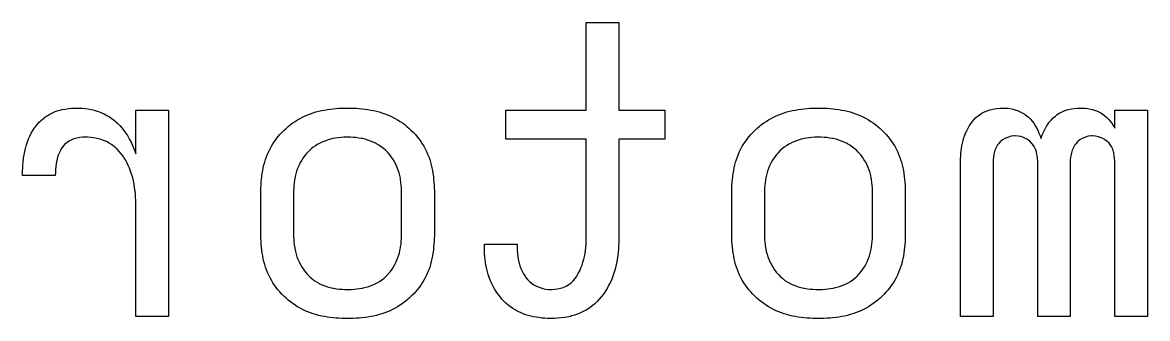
# Model space of a CAD drawing. Extents: x 68 to 195, y -125 to -108.
# Drawn here: x 83.01 to 95.04, y -123.01 to -119.85 of the extents above; entities that cross this region are included whole.
import ezdxf

# ---------------------------------------------------------------- set-up
doc = ezdxf.new("R2010")
doc.units = 0
doc.layers.add('BLACK', color=7, linetype='CONTINUOUS')

msp = doc.modelspace()

# ---------------------------------------------------------------- linework, layer by layer
at = {"layer": 'BLACK', "linetype": 'CONTINUOUS'}
for p, q in [((89.038, -120.786), (89.038, -119.848)), ((89.038, -119.848), (89.3883, -119.848)), ((89.3883, -119.848), (89.3883, -120.786)), ((83.4357, -120.779), (83.4689, -120.773)), ((83.4689, -120.773), (83.5022, -120.769)), ((83.5022, -120.769), (83.5354, -120.765)), ((83.5354, -120.765), (83.5687, -120.763)), ((83.5687, -120.763), (83.6019, -120.763)), ((83.6019, -120.763), (83.6151, -120.763)), ((83.6151, -120.763), (83.648, -120.764)), ((83.648, -120.764), (83.6807, -120.767)), ((83.6807, -120.767), (83.7134, -120.772)), ((83.7134, -120.772), (83.746, -120.778)), ((86.3019, -120.774), (86.3329, -120.771)), ((86.3329, -120.771), (86.3638, -120.768)), ((86.3638, -120.768), (86.3946, -120.765)), ((86.3946, -120.765), (86.4254, -120.764)), ((86.4254, -120.764), (86.456, -120.763)), ((86.456, -120.763), (86.4867, -120.763)), ((86.4867, -120.763), (86.5173, -120.763)), ((86.5173, -120.763), (86.548, -120.764)), ((86.548, -120.764), (86.5788, -120.765)), ((86.5788, -120.765), (86.6096, -120.768)), ((86.6096, -120.768), (86.6405, -120.771)), ((86.6405, -120.771), (86.6715, -120.774)), ((91.3372, -120.774), (91.3682, -120.771)), ((91.3682, -120.771), (91.3991, -120.768)), ((91.3991, -120.768), (91.4299, -120.765)), ((91.4299, -120.765), (91.4607, -120.764)), ((91.4607, -120.764), (91.4914, -120.763)), ((91.4914, -120.763), (91.522, -120.763)), ((91.522, -120.763), (91.5526, -120.763)), ((91.5526, -120.763), (91.5833, -120.764)), ((91.5833, -120.764), (91.6141, -120.765)), ((91.6141, -120.765), (91.6449, -120.768)), ((91.6449, -120.768), (91.6758, -120.771)), ((91.6758, -120.771), (91.7068, -120.774)), ((93.3712, -120.777), (93.4019, -120.771)), ((93.4019, -120.771), (93.4328, -120.766)), ((93.4328, -120.766), (93.4639, -120.763)), ((93.4639, -120.763), (93.4952, -120.763)), ((93.4952, -120.763), (93.5121, -120.763)), ((93.5121, -120.763), (93.5418, -120.765)), ((93.5418, -120.765), (93.5718, -120.769)), ((93.5718, -120.769), (93.6019, -120.776)), ((94.1958, -120.778), (94.2257, -120.771)), ((94.2257, -120.771), (94.2561, -120.766)), ((94.2561, -120.766), (94.2869, -120.763)), ((94.2869, -120.763), (94.3181, -120.763)), ((94.3181, -120.763), (94.3403, -120.763)), ((94.3403, -120.763), (94.3696, -120.765)), ((94.3696, -120.765), (94.4023, -120.769)), ((94.4023, -120.769), (94.4346, -120.775)), ((83.1894, -120.915), (83.213, -120.892)), ((83.213, -120.892), (83.2379, -120.871)), ((83.2379, -120.871), (83.2641, -120.851)), ((83.2641, -120.851), (83.2732, -120.845)), ((83.2732, -120.845), (83.3011, -120.828)), ((83.3011, -120.828), (83.3302, -120.813)), ((83.3302, -120.813), (83.3605, -120.8)), ((83.3605, -120.8), (83.3919, -120.79)), ((83.3919, -120.79), (83.4246, -120.782)), ((83.4246, -120.782), (83.4357, -120.779)), ((83.746, -120.778), (83.7784, -120.786)), ((83.7784, -120.786), (83.8107, -120.796)), ((83.8107, -120.796), (83.8236, -120.801)), ((83.8236, -120.801), (83.8549, -120.813)), ((83.8549, -120.813), (83.885, -120.826)), ((83.885, -120.826), (83.9141, -120.842)), ((83.9141, -120.842), (83.9421, -120.858)), ((83.9421, -120.858), (83.9689, -120.877)), ((83.9689, -120.877), (83.9947, -120.897)), ((84.2225, -121.251), (84.2225, -120.786)), ((84.2225, -120.786), (84.5728, -120.786)), ((84.5728, -120.786), (84.5728, -122.99)), ((85.9262, -120.905), (85.9522, -120.888)), ((85.9522, -120.888), (85.9788, -120.873)), ((85.9788, -120.873), (86.006, -120.859)), ((86.006, -120.859), (86.0335, -120.846)), ((86.0335, -120.846), (86.0616, -120.834)), ((86.0616, -120.834), (86.09, -120.823)), ((86.09, -120.823), (86.119, -120.813)), ((86.119, -120.813), (86.1485, -120.804)), ((86.1485, -120.804), (86.1784, -120.796)), ((86.1784, -120.796), (86.2088, -120.789)), ((86.2088, -120.789), (86.2397, -120.784)), ((86.2397, -120.784), (86.2708, -120.779)), ((86.2708, -120.779), (86.3019, -120.774)), ((86.6715, -120.774), (86.7025, -120.779)), ((86.7025, -120.779), (86.7336, -120.784)), ((86.7336, -120.784), (86.7645, -120.789)), ((86.7645, -120.789), (86.795, -120.796)), ((86.795, -120.796), (86.825, -120.804)), ((86.825, -120.804), (86.8545, -120.813)), ((86.8545, -120.813), (86.8836, -120.823)), ((86.8836, -120.823), (86.9122, -120.834)), ((86.9122, -120.834), (86.9404, -120.846)), ((86.9404, -120.846), (86.9681, -120.859)), ((86.9681, -120.859), (86.9951, -120.873)), ((86.9951, -120.873), (87.0215, -120.888)), ((87.0215, -120.888), (87.0474, -120.905)), ((88.1771, -121.097), (88.1771, -120.786)), ((88.1771, -120.786), (89.038, -120.786)), ((89.3883, -120.786), (89.8777, -120.786)), ((89.8777, -120.786), (89.8777, -121.097)), ((90.9616, -120.905), (90.9875, -120.888)), ((90.9875, -120.888), (91.0141, -120.873)), ((91.0141, -120.873), (91.0413, -120.859)), ((91.0413, -120.859), (91.0688, -120.846)), ((91.0688, -120.846), (91.0969, -120.834)), ((91.0969, -120.834), (91.1254, -120.823)), ((91.1254, -120.823), (91.1543, -120.813)), ((91.1543, -120.813), (91.1838, -120.804)), ((91.1838, -120.804), (91.2137, -120.796)), ((91.2137, -120.796), (91.2442, -120.789)), ((91.2442, -120.789), (91.2751, -120.784)), ((91.2751, -120.784), (91.3062, -120.779)), ((91.3062, -120.779), (91.3372, -120.774)), ((91.7068, -120.774), (91.7378, -120.779)), ((91.7378, -120.779), (91.7689, -120.784)), ((91.7689, -120.784), (91.7998, -120.789)), ((91.7998, -120.789), (91.8303, -120.796)), ((91.8303, -120.796), (91.8603, -120.804)), ((91.8603, -120.804), (91.8898, -120.813)), ((91.8898, -120.813), (91.9189, -120.823)), ((91.9189, -120.823), (91.9475, -120.834)), ((91.9475, -120.834), (91.9757, -120.846)), ((91.9757, -120.846), (92.0034, -120.859)), ((92.0034, -120.859), (92.0304, -120.873)), ((92.0304, -120.873), (92.0568, -120.888)), ((92.0568, -120.888), (92.0827, -120.905)), ((93.1647, -120.911), (93.1845, -120.887)), ((93.1845, -120.887), (93.206, -120.865)), ((93.206, -120.865), (93.2292, -120.845)), ((93.2292, -120.845), (93.2432, -120.835)), ((93.2432, -120.835), (93.2688, -120.818)), ((93.2688, -120.818), (93.2957, -120.803)), ((93.2957, -120.803), (93.324, -120.791)), ((93.324, -120.791), (93.3538, -120.782)), ((93.3538, -120.782), (93.3712, -120.777)), ((93.6019, -120.776), (93.6322, -120.784)), ((93.6322, -120.784), (93.6494, -120.79)), ((93.6494, -120.79), (93.6781, -120.802)), ((93.6781, -120.802), (93.7052, -120.816)), ((93.7052, -120.816), (93.7307, -120.832)), ((93.7307, -120.832), (93.7546, -120.85)), ((93.7546, -120.85), (93.7675, -120.861)), ((93.7675, -120.861), (93.7889, -120.882)), ((93.7889, -120.882), (93.8086, -120.905)), ((93.9884, -120.915), (94.0083, -120.891)), ((94.0083, -120.891), (94.0303, -120.868)), ((94.0303, -120.868), (94.0543, -120.848)), ((94.0543, -120.848), (94.0687, -120.837)), ((94.0687, -120.837), (94.0948, -120.819)), ((94.0948, -120.819), (94.1218, -120.805)), ((94.1218, -120.805), (94.1499, -120.792)), ((94.1499, -120.792), (94.1789, -120.782)), ((94.1789, -120.782), (94.1958, -120.778)), ((94.4346, -120.775), (94.452, -120.779)), ((94.452, -120.779), (94.4825, -120.788)), ((94.4825, -120.788), (94.5119, -120.801)), ((94.5119, -120.801), (94.5401, -120.815)), ((94.5401, -120.815), (94.555, -120.825)), ((94.555, -120.825), (94.5804, -120.843)), ((94.5804, -120.843), (94.6043, -120.864)), ((94.6043, -120.864), (94.6266, -120.886)), ((94.6266, -120.886), (94.6379, -120.9)), ((94.6896, -120.977), (94.6896, -120.786)), ((94.6896, -120.786), (95.0398, -120.786)), ((95.0398, -120.786), (95.0398, -122.99)), ((83.1036, -121.032), (83.1207, -121.004)), ((83.1207, -121.004), (83.1396, -120.976)), ((83.1396, -120.976), (83.1462, -120.967)), ((83.1462, -120.967), (83.1671, -120.94)), ((83.1671, -120.94), (83.1894, -120.915)), ((83.9947, -120.897), (84.0046, -120.906)), ((84.0046, -120.906), (84.0285, -120.928)), ((84.0285, -120.928), (84.0514, -120.951)), ((84.0514, -120.951), (84.0731, -120.976)), ((84.0731, -120.976), (84.0937, -121.002)), ((84.0937, -121.002), (84.1133, -121.029)), ((85.783, -121.024), (85.8052, -121.002)), ((85.8052, -121.002), (85.8282, -120.98)), ((85.8282, -120.98), (85.8519, -120.96)), ((85.8519, -120.96), (85.8761, -120.94)), ((85.8761, -120.94), (85.9009, -120.922)), ((85.9009, -120.922), (85.9262, -120.905)), ((87.0474, -120.905), (87.0727, -120.922)), ((87.0727, -120.922), (87.0974, -120.94)), ((87.0974, -120.94), (87.1215, -120.96)), ((87.1215, -120.96), (87.1451, -120.98)), ((87.1451, -120.98), (87.1681, -121.002)), ((87.1681, -121.002), (87.1903, -121.024)), ((90.8184, -121.024), (90.8405, -121.002)), ((90.8405, -121.002), (90.8636, -120.98)), ((90.8636, -120.98), (90.8872, -120.96)), ((90.8872, -120.96), (90.9114, -120.94)), ((90.9114, -120.94), (90.9362, -120.922)), ((90.9362, -120.922), (90.9616, -120.905)), ((92.0827, -120.905), (92.108, -120.922)), ((92.108, -120.922), (92.1327, -120.94)), ((92.1327, -120.94), (92.1568, -120.96)), ((92.1568, -120.96), (92.1804, -120.98)), ((92.1804, -120.98), (92.2034, -121.002)), ((92.2034, -121.002), (92.2256, -121.024)), ((93.0942, -121.033), (93.1068, -121.005)), ((93.1068, -121.005), (93.1211, -120.978)), ((93.1211, -120.978), (93.1369, -120.951)), ((93.1369, -120.951), (93.1465, -120.936)), ((93.1465, -120.936), (93.1647, -120.911)), ((93.8086, -120.905), (93.8268, -120.93)), ((93.8268, -120.93), (93.8433, -120.957)), ((93.8433, -120.957), (93.852, -120.973)), ((93.852, -120.973), (93.8662, -121.001)), ((93.8662, -121.001), (93.879, -121.03)), ((93.9188, -121.042), (93.9319, -121.013)), ((93.9319, -121.013), (93.9461, -120.985)), ((93.9461, -120.985), (93.9612, -120.957)), ((93.9612, -120.957), (93.9705, -120.941)), ((93.9705, -120.941), (93.9884, -120.915)), ((94.6379, -120.9), (94.657, -120.925)), ((94.657, -120.925), (94.6742, -120.95)), ((94.6742, -120.95), (94.6896, -120.977)), ((83.0499, -121.165), (83.0597, -121.133)), ((83.0597, -121.133), (83.0632, -121.123)), ((83.0632, -121.123), (83.0749, -121.092)), ((83.0749, -121.092), (83.0883, -121.062)), ((83.0883, -121.062), (83.1036, -121.032)), ((83.4872, -121.13), (83.4635, -121.15)), ((83.5137, -121.113), (83.4872, -121.13)), ((83.5301, -121.105), (83.5137, -121.113)), ((83.56, -121.092), (83.5301, -121.105)), ((83.5908, -121.083), (83.56, -121.092)), ((83.6224, -121.077), (83.5908, -121.083)), ((83.6548, -121.074), (83.6224, -121.077)), ((83.6737, -121.073), (83.6548, -121.074)), ((83.7068, -121.074), (83.6737, -121.073)), ((83.7396, -121.077), (83.7068, -121.074)), ((83.7721, -121.081), (83.7396, -121.077)), ((83.8042, -121.088), (83.7721, -121.081)), ((83.8361, -121.096), (83.8042, -121.088)), ((83.8466, -121.099), (83.8361, -121.096)), ((83.8777, -121.109), (83.8466, -121.099)), ((83.9075, -121.122), (83.8777, -121.109)), ((83.9361, -121.137), (83.9075, -121.122)), ((84.1133, -121.029), (84.1317, -121.058)), ((84.1317, -121.058), (84.1387, -121.069)), ((84.1387, -121.069), (84.1556, -121.099)), ((84.1556, -121.099), (84.1712, -121.128)), ((84.1712, -121.128), (84.1858, -121.158)), ((85.6879, -121.146), (85.7048, -121.12)), ((85.7048, -121.12), (85.7228, -121.095)), ((85.7228, -121.095), (85.7418, -121.071)), ((85.7418, -121.071), (85.7619, -121.047)), ((85.7619, -121.047), (85.783, -121.024)), ((86.2058, -121.131), (86.1789, -121.145)), ((86.2333, -121.119), (86.2058, -121.131)), ((86.2612, -121.109), (86.2333, -121.119)), ((86.2897, -121.1), (86.2612, -121.109)), ((86.3186, -121.092), (86.2897, -121.1)), ((86.3284, -121.09), (86.3186, -121.092)), ((86.3579, -121.084), (86.3284, -121.09)), ((86.3874, -121.08), (86.3579, -121.084)), ((86.4171, -121.076), (86.3874, -121.08)), ((86.4468, -121.074), (86.4171, -121.076)), ((86.4767, -121.073), (86.4468, -121.074)), ((86.4867, -121.073), (86.4767, -121.073)), ((86.5166, -121.074), (86.4867, -121.073)), ((86.5464, -121.076), (86.5166, -121.074)), ((86.5761, -121.079), (86.5464, -121.076)), ((86.6056, -121.083), (86.5761, -121.079)), ((86.6351, -121.088), (86.6056, -121.083)), ((86.6449, -121.09), (86.6351, -121.088)), ((86.6741, -121.097), (86.6449, -121.09)), ((86.7028, -121.106), (86.6741, -121.097)), ((86.7311, -121.116), (86.7028, -121.106)), ((86.7588, -121.127), (86.7311, -121.116)), ((86.7861, -121.14), (86.7588, -121.127)), ((87.1903, -121.024), (87.2114, -121.047)), ((87.2114, -121.047), (87.2315, -121.071)), ((87.2315, -121.071), (87.2505, -121.095)), ((87.2505, -121.095), (87.2685, -121.12)), ((87.2685, -121.12), (87.2854, -121.146)), ((89.038, -121.097), (88.1771, -121.097)), ((89.038, -122.125), (89.038, -121.097)), ((89.8777, -121.097), (89.3883, -121.097)), ((89.3883, -121.097), (89.3883, -122.122)), ((90.7232, -121.146), (90.7401, -121.12)), ((90.7401, -121.12), (90.7581, -121.095)), ((90.7581, -121.095), (90.7771, -121.071)), ((90.7771, -121.071), (90.7972, -121.047)), ((90.7972, -121.047), (90.8184, -121.024)), ((91.2411, -121.131), (91.2142, -121.145)), ((91.2686, -121.119), (91.2411, -121.131)), ((91.2965, -121.109), (91.2686, -121.119)), ((91.325, -121.1), (91.2965, -121.109)), ((91.3539, -121.092), (91.325, -121.1)), ((91.3637, -121.09), (91.3539, -121.092)), ((91.3932, -121.084), (91.3637, -121.09)), ((91.4227, -121.08), (91.3932, -121.084)), ((91.4524, -121.076), (91.4227, -121.08)), ((91.4821, -121.074), (91.4524, -121.076)), ((91.512, -121.073), (91.4821, -121.074)), ((91.522, -121.073), (91.512, -121.073)), ((91.5519, -121.074), (91.522, -121.073)), ((91.5817, -121.076), (91.5519, -121.074)), ((91.6114, -121.079), (91.5817, -121.076)), ((91.641, -121.083), (91.6114, -121.079)), ((91.6704, -121.088), (91.641, -121.083)), ((91.6803, -121.09), (91.6704, -121.088)), ((91.7094, -121.097), (91.6803, -121.09)), ((91.7381, -121.106), (91.7094, -121.097)), ((91.7664, -121.116), (91.7381, -121.106)), ((91.7941, -121.127), (91.7664, -121.116)), ((91.8215, -121.14), (91.7941, -121.127)), ((92.2256, -121.024), (92.2467, -121.047)), ((92.2467, -121.047), (92.2668, -121.071)), ((92.2668, -121.071), (92.2859, -121.095)), ((92.2859, -121.095), (92.3038, -121.12)), ((92.3038, -121.12), (92.3207, -121.146)), ((93.0615, -121.138), (93.0689, -121.109)), ((93.0689, -121.109), (93.0776, -121.079)), ((93.0776, -121.079), (93.0831, -121.062)), ((93.0831, -121.062), (93.0942, -121.033)), ((93.464, -121.124), (93.4425, -121.148)), ((93.4893, -121.104), (93.464, -121.124)), ((93.5152, -121.089), (93.4893, -121.104)), ((93.5245, -121.084), (93.5152, -121.089)), ((93.553, -121.073), (93.5245, -121.084)), ((93.5816, -121.065), (93.553, -121.073)), ((93.6136, -121.061), (93.5816, -121.065)), ((93.6264, -121.061), (93.6136, -121.061)), ((93.6565, -121.063), (93.6264, -121.061)), ((93.6858, -121.068), (93.6565, -121.063)), ((93.7142, -121.077), (93.6858, -121.068)), ((93.7297, -121.084), (93.7142, -121.077)), ((93.7556, -121.099), (93.7297, -121.084)), ((93.7812, -121.118), (93.7556, -121.099)), ((93.8035, -121.141), (93.7812, -121.118)), ((93.879, -121.03), (93.8904, -121.059)), ((93.8904, -121.059), (93.9004, -121.089)), ((93.9004, -121.089), (93.9068, -121.072)), ((93.9068, -121.072), (93.9188, -121.042)), ((94.2911, -121.124), (94.2697, -121.148)), ((94.316, -121.104), (94.2911, -121.124)), ((94.3413, -121.089), (94.316, -121.104)), ((94.3503, -121.084), (94.3413, -121.089)), ((94.378, -121.073), (94.3503, -121.084)), ((94.4066, -121.065), (94.378, -121.073)), ((94.4361, -121.061), (94.4066, -121.065)), ((94.4529, -121.061), (94.4361, -121.061)), ((94.4849, -121.063), (94.4529, -121.061)), ((94.5167, -121.07), (94.4849, -121.063)), ((94.5453, -121.08), (94.5167, -121.07)), ((94.5547, -121.084), (94.5453, -121.08)), ((94.5817, -121.099), (94.5547, -121.084)), ((94.6056, -121.116), (94.5817, -121.099)), ((94.6286, -121.138), (94.6056, -121.116)), ((83.0278, -121.262), (83.0339, -121.229)), ((83.0339, -121.229), (83.0413, -121.197)), ((83.0413, -121.197), (83.0499, -121.165)), ((83.4014, -121.245), (83.3898, -121.274)), ((83.4155, -121.216), (83.4014, -121.245)), ((83.4246, -121.2), (83.4155, -121.216)), ((83.4427, -121.174), (83.4246, -121.2)), ((83.4635, -121.15), (83.4427, -121.174)), ((83.9636, -121.154), (83.9361, -121.137)), ((83.9898, -121.174), (83.9636, -121.154)), ((83.9983, -121.181), (83.9898, -121.174)), ((84.0228, -121.203), (83.9983, -121.181)), ((84.0457, -121.227), (84.0228, -121.203)), ((84.067, -121.252), (84.0457, -121.227)), ((84.0867, -121.279), (84.067, -121.252)), ((84.1858, -121.158), (84.1992, -121.189)), ((84.1992, -121.189), (84.2114, -121.22)), ((84.2114, -121.22), (84.2225, -121.251)), ((85.6309, -121.255), (85.6435, -121.227)), ((85.6435, -121.227), (85.6572, -121.199)), ((85.6572, -121.199), (85.672, -121.172)), ((85.672, -121.172), (85.6879, -121.146)), ((86.0478, -121.248), (86.0292, -121.271)), ((86.0544, -121.241), (86.0478, -121.248)), ((86.0748, -121.22), (86.0544, -121.241)), ((86.0966, -121.2), (86.0748, -121.22)), ((86.1197, -121.182), (86.0966, -121.2)), ((86.1442, -121.165), (86.1197, -121.182)), ((86.17, -121.15), (86.1442, -121.165)), ((86.1789, -121.145), (86.17, -121.15)), ((86.7951, -121.145), (86.7861, -121.14)), ((86.8212, -121.16), (86.7951, -121.145)), ((86.8459, -121.176), (86.8212, -121.16)), ((86.8693, -121.194), (86.8459, -121.176)), ((86.8915, -121.213), (86.8693, -121.194)), ((86.9123, -121.234), (86.8915, -121.213)), ((86.919, -121.241), (86.9123, -121.234)), ((86.9381, -121.263), (86.919, -121.241)), ((87.2854, -121.146), (87.3013, -121.172)), ((87.3013, -121.172), (87.3161, -121.199)), ((87.3161, -121.199), (87.3298, -121.227)), ((87.3298, -121.227), (87.3425, -121.255)), ((90.6662, -121.255), (90.6788, -121.227)), ((90.6788, -121.227), (90.6925, -121.199)), ((90.6925, -121.199), (90.7073, -121.172)), ((90.7073, -121.172), (90.7232, -121.146)), ((91.0832, -121.248), (91.0645, -121.271)), ((91.0897, -121.241), (91.0832, -121.248)), ((91.1101, -121.22), (91.0897, -121.241)), ((91.1319, -121.2), (91.1101, -121.22)), ((91.1551, -121.182), (91.1319, -121.2)), ((91.1795, -121.165), (91.1551, -121.182)), ((91.2053, -121.15), (91.1795, -121.165)), ((91.2142, -121.145), (91.2053, -121.15)), ((91.8305, -121.145), (91.8215, -121.14)), ((91.8565, -121.16), (91.8305, -121.145)), ((91.8812, -121.176), (91.8565, -121.16)), ((91.9046, -121.194), (91.8812, -121.176)), ((91.9268, -121.213), (91.9046, -121.194)), ((91.9476, -121.234), (91.9268, -121.213)), ((91.9543, -121.241), (91.9476, -121.234)), ((91.9734, -121.263), (91.9543, -121.241)), ((92.3207, -121.146), (92.3366, -121.172)), ((92.3366, -121.172), (92.3514, -121.199)), ((92.3514, -121.199), (92.3652, -121.227)), ((92.3652, -121.227), (92.3778, -121.255)), ((93.0422, -121.277), (93.0448, -121.247)), ((93.0448, -121.247), (93.0483, -121.216)), ((93.0483, -121.216), (93.0505, -121.199)), ((93.0505, -121.199), (93.0554, -121.168)), ((93.0554, -121.168), (93.0615, -121.138)), ((93.4007, -121.241), (93.3975, -121.258)), ((93.4081, -121.212), (93.4007, -121.241)), ((93.4204, -121.183), (93.4081, -121.212)), ((93.4367, -121.156), (93.4204, -121.183)), ((93.4425, -121.148), (93.4367, -121.156)), ((93.8096, -121.148), (93.8035, -121.141)), ((93.8275, -121.174), (93.8096, -121.148)), ((93.8418, -121.203), (93.8275, -121.174)), ((93.8516, -121.231), (93.8418, -121.203)), ((93.8543, -121.241), (93.8516, -121.231)), ((93.8603, -121.271), (93.8543, -121.241)), ((94.2257, -121.241), (94.2219, -121.258)), ((94.2343, -121.212), (94.2257, -121.241)), ((94.2473, -121.183), (94.2343, -121.212)), ((94.264, -121.156), (94.2473, -121.183)), ((94.2697, -121.148), (94.264, -121.156)), ((94.6368, -121.148), (94.6286, -121.138)), ((94.6545, -121.174), (94.6368, -121.148)), ((94.6682, -121.203), (94.6545, -121.174)), ((94.6771, -121.231), (94.6682, -121.203)), ((94.6793, -121.241), (94.6771, -121.231)), ((94.6843, -121.271), (94.6793, -121.241)), ((83.0127, -121.405), (83.0149, -121.372)), ((83.0149, -121.372), (83.0179, -121.339)), ((83.0179, -121.339), (83.0216, -121.306)), ((83.0216, -121.306), (83.0229, -121.295)), ((83.0229, -121.295), (83.0278, -121.262)), ((83.3711, -121.355), (83.3669, -121.388)), ((83.374, -121.337), (83.3711, -121.355)), ((83.3807, -121.305), (83.374, -121.337)), ((83.3898, -121.274), (83.3807, -121.305)), ((84.1048, -121.307), (84.0867, -121.279)), ((84.1104, -121.316), (84.1048, -121.307)), ((84.1263, -121.346), (84.1104, -121.316)), ((84.1408, -121.376), (84.1263, -121.346)), ((85.5853, -121.401), (85.5921, -121.371)), ((85.5921, -121.371), (85.6001, -121.341)), ((85.6001, -121.341), (85.6092, -121.312)), ((85.6092, -121.312), (85.6195, -121.283)), ((85.6195, -121.283), (85.6309, -121.255)), ((85.9679, -121.373), (85.9637, -121.382)), ((85.9812, -121.346), (85.9679, -121.373)), ((85.9959, -121.32), (85.9812, -121.346)), ((86.0118, -121.295), (85.9959, -121.32)), ((86.0292, -121.271), (86.0118, -121.295)), ((86.956, -121.287), (86.9381, -121.263)), ((86.9725, -121.312), (86.956, -121.287)), ((86.9878, -121.337), (86.9725, -121.312)), ((87.0018, -121.364), (86.9878, -121.337)), ((87.0062, -121.373), (87.0018, -121.364)), ((87.0181, -121.4), (87.0062, -121.373)), ((87.3425, -121.255), (87.3539, -121.283)), ((87.3539, -121.283), (87.3643, -121.312)), ((87.3643, -121.312), (87.3735, -121.341)), ((87.3735, -121.341), (87.3817, -121.371)), ((87.3817, -121.371), (87.3886, -121.401)), ((90.6206, -121.401), (90.6274, -121.371)), ((90.6274, -121.371), (90.6354, -121.341)), ((90.6354, -121.341), (90.6445, -121.312)), ((90.6445, -121.312), (90.6548, -121.283)), ((90.6548, -121.283), (90.6662, -121.255)), ((91.0032, -121.373), (90.999, -121.382)), ((91.0165, -121.346), (91.0032, -121.373)), ((91.0312, -121.32), (91.0165, -121.346)), ((91.0472, -121.295), (91.0312, -121.32)), ((91.0645, -121.271), (91.0472, -121.295)), ((91.9913, -121.287), (91.9734, -121.263)), ((92.0078, -121.312), (91.9913, -121.287)), ((92.0231, -121.337), (92.0078, -121.312)), ((92.0371, -121.364), (92.0231, -121.337)), ((92.0415, -121.373), (92.0371, -121.364)), ((92.0534, -121.4), (92.0415, -121.373)), ((92.3778, -121.255), (92.3892, -121.283)), ((92.3892, -121.283), (92.3996, -121.312)), ((92.3996, -121.312), (92.4088, -121.341)), ((92.4088, -121.341), (92.417, -121.371)), ((92.417, -121.371), (92.424, -121.401)), ((93.0395, -121.357), (93.0396, -121.34)), ((93.0395, -122.99), (93.0395, -121.357)), ((93.0396, -121.34), (93.0405, -121.308)), ((93.0405, -121.308), (93.0422, -121.277)), ((93.3906, -121.318), (93.3897, -121.349)), ((93.3897, -121.349), (93.3897, -122.99)), ((93.3932, -121.288), (93.3906, -121.318)), ((93.3975, -121.258), (93.3932, -121.288)), ((93.8643, -121.301), (93.8603, -121.271)), ((93.8664, -121.332), (93.8643, -121.301)), ((93.8667, -121.349), (93.8664, -121.332)), ((93.8667, -122.99), (93.8667, -121.349)), ((94.2136, -121.318), (94.2126, -121.349)), ((94.2126, -121.349), (94.2126, -122.99)), ((94.2167, -121.288), (94.2136, -121.318)), ((94.2219, -121.258), (94.2167, -121.288)), ((94.6876, -121.301), (94.6843, -121.271)), ((94.6893, -121.332), (94.6876, -121.301)), ((94.6896, -121.349), (94.6893, -121.332)), ((94.6896, -122.99), (94.6896, -121.349)), ((83.0106, -121.472), (83.0113, -121.438)), ((83.0106, -121.483), (83.0106, -121.472)), ((83.3616, -121.483), (83.0106, -121.483)), ((83.0113, -121.438), (83.0127, -121.405)), ((83.3622, -121.451), (83.3616, -121.483)), ((83.364, -121.42), (83.3622, -121.451)), ((83.3669, -121.388), (83.364, -121.42)), ((84.1541, -121.406), (84.1408, -121.376)), ((84.1661, -121.437), (84.1541, -121.406)), ((84.1768, -121.468), (84.1661, -121.437)), ((84.18, -121.478), (84.1768, -121.468)), ((84.1891, -121.51), (84.18, -121.478)), ((85.5666, -121.525), (85.5703, -121.494)), ((85.5703, -121.494), (85.5746, -121.463)), ((85.5746, -121.463), (85.5796, -121.432)), ((85.5796, -121.432), (85.5853, -121.401)), ((85.9334, -121.466), (85.9264, -121.495)), ((85.942, -121.438), (85.9334, -121.466)), ((85.9521, -121.41), (85.942, -121.438)), ((85.9637, -121.382), (85.9521, -121.41)), ((87.0285, -121.428), (87.0181, -121.4)), ((87.0374, -121.457), (87.0285, -121.428)), ((87.0448, -121.485), (87.0374, -121.457)), ((87.0507, -121.514), (87.0448, -121.485)), ((87.3886, -121.401), (87.3945, -121.432)), ((87.3945, -121.432), (87.3993, -121.463)), ((87.3993, -121.463), (87.4035, -121.494)), ((87.4035, -121.494), (87.407, -121.525)), ((90.6019, -121.525), (90.6056, -121.494)), ((90.6056, -121.494), (90.6099, -121.463)), ((90.6099, -121.463), (90.6149, -121.432)), ((90.6149, -121.432), (90.6206, -121.401)), ((90.9687, -121.466), (90.9618, -121.495)), ((90.9773, -121.438), (90.9687, -121.466)), ((90.9874, -121.41), (90.9773, -121.438)), ((90.999, -121.382), (90.9874, -121.41)), ((92.0638, -121.428), (92.0534, -121.4)), ((92.0727, -121.457), (92.0638, -121.428)), ((92.0801, -121.485), (92.0727, -121.457)), ((92.086, -121.514), (92.0801, -121.485)), ((92.424, -121.401), (92.4298, -121.432)), ((92.4298, -121.432), (92.4346, -121.463)), ((92.4346, -121.463), (92.4388, -121.494)), ((92.4388, -121.494), (92.4423, -121.525)), ((84.1969, -121.542), (84.1891, -121.51)), ((84.2036, -121.575), (84.1969, -121.542)), ((84.209, -121.607), (84.2036, -121.575)), ((84.2133, -121.64), (84.209, -121.607)), ((85.5596, -121.617), (85.5613, -121.586)), ((85.5613, -121.586), (85.5636, -121.555)), ((85.5636, -121.555), (85.5666, -121.525)), ((85.9125, -121.592), (85.9103, -121.621)), ((85.9156, -121.562), (85.9125, -121.592)), ((85.9202, -121.529), (85.9156, -121.562)), ((85.921, -121.524), (85.9202, -121.529)), ((85.9264, -121.495), (85.921, -121.524)), ((87.0523, -121.524), (87.0507, -121.514)), ((87.0572, -121.558), (87.0523, -121.524)), ((87.0604, -121.587), (87.0572, -121.558)), ((87.0627, -121.616), (87.0604, -121.587)), ((87.407, -121.525), (87.4099, -121.555)), ((87.4099, -121.555), (87.4122, -121.586)), ((87.4122, -121.586), (87.4138, -121.617)), ((90.5949, -121.617), (90.5966, -121.586)), ((90.5966, -121.586), (90.5989, -121.555)), ((90.5989, -121.555), (90.6019, -121.525)), ((90.9478, -121.592), (90.9456, -121.621)), ((90.9509, -121.562), (90.9478, -121.592)), ((90.9555, -121.529), (90.9509, -121.562)), ((90.9563, -121.524), (90.9555, -121.529)), ((90.9618, -121.495), (90.9563, -121.524)), ((92.0876, -121.524), (92.086, -121.514)), ((92.0925, -121.558), (92.0876, -121.524)), ((92.0957, -121.587), (92.0925, -121.558)), ((92.098, -121.616), (92.0957, -121.587)), ((92.4423, -121.525), (92.4452, -121.555)), ((92.4452, -121.555), (92.4475, -121.586)), ((92.4475, -121.586), (92.4491, -121.617)), ((84.2145, -121.651), (84.2133, -121.64)), ((84.2172, -121.684), (84.2145, -121.651)), ((84.2194, -121.717), (84.2172, -121.684)), ((84.221, -121.75), (84.2194, -121.717)), ((85.5583, -121.678), (85.5586, -121.647)), ((85.5583, -122.098), (85.5583, -121.678)), ((85.5586, -121.647), (85.5596, -121.617)), ((85.909, -121.651), (85.9085, -121.681)), ((85.9085, -121.681), (85.9085, -122.1)), ((85.9103, -121.621), (85.909, -121.651)), ((87.0642, -121.646), (87.0627, -121.616)), ((87.0648, -121.676), (87.0642, -121.646)), ((87.0648, -121.681), (87.0648, -121.676)), ((87.0648, -122.1), (87.0648, -121.681)), ((87.4138, -121.617), (87.4147, -121.647)), ((87.4147, -121.647), (87.415, -121.678)), ((87.415, -121.678), (87.415, -122.098)), ((90.5936, -121.678), (90.5939, -121.647)), ((90.5936, -122.098), (90.5936, -121.678)), ((90.5939, -121.647), (90.5949, -121.617)), ((90.9443, -121.651), (90.9439, -121.681)), ((90.9439, -121.681), (90.9439, -122.1)), ((90.9456, -121.621), (90.9443, -121.651)), ((92.0995, -121.646), (92.098, -121.616)), ((92.1001, -121.676), (92.0995, -121.646)), ((92.1001, -121.681), (92.1001, -121.676)), ((92.1001, -122.1), (92.1001, -121.681)), ((92.4491, -121.617), (92.45, -121.647)), ((92.45, -121.647), (92.4503, -121.678)), ((92.4503, -121.678), (92.4503, -122.098)), ((84.222, -121.782), (84.221, -121.75)), ((84.2225, -121.814), (84.222, -121.782)), ((84.2225, -121.825), (84.2225, -121.814)), ((84.2225, -122.99), (84.2225, -121.825)), ((85.5583, -122.1), (85.5583, -122.098)), ((85.5586, -122.129), (85.5583, -122.1)), ((85.5596, -122.159), (85.5586, -122.129)), ((85.5613, -122.19), (85.5596, -122.159)), ((85.5636, -122.22), (85.5613, -122.19)), ((85.9085, -122.1), (85.9086, -122.11)), ((85.9086, -122.11), (85.9093, -122.139)), ((85.9093, -122.139), (85.9109, -122.169)), ((85.9109, -122.169), (85.9134, -122.198)), ((85.9134, -122.198), (85.9168, -122.227)), ((87.0578, -122.218), (87.0609, -122.188)), ((87.0609, -122.188), (87.063, -122.159)), ((87.063, -122.159), (87.0644, -122.129)), ((87.0644, -122.129), (87.0648, -122.1)), ((87.4122, -122.19), (87.4099, -122.22)), ((87.4138, -122.159), (87.4122, -122.19)), ((87.4147, -122.129), (87.4138, -122.159)), ((87.415, -122.098), (87.4147, -122.129)), ((89.036, -122.221), (89.0371, -122.189)), ((89.0371, -122.189), (89.0378, -122.157)), ((89.0378, -122.157), (89.038, -122.125)), ((89.3865, -122.205), (89.3848, -122.239)), ((89.3877, -122.17), (89.3865, -122.205)), ((89.3882, -122.136), (89.3877, -122.17)), ((89.3883, -122.122), (89.3882, -122.136)), ((90.5936, -122.1), (90.5936, -122.098)), ((90.5939, -122.129), (90.5936, -122.1)), ((90.5949, -122.159), (90.5939, -122.129)), ((90.5966, -122.19), (90.5949, -122.159)), ((90.5989, -122.22), (90.5966, -122.19)), ((90.9439, -122.1), (90.9439, -122.11)), ((90.9439, -122.11), (90.9446, -122.139)), ((90.9446, -122.139), (90.9462, -122.169)), ((90.9462, -122.169), (90.9487, -122.198)), ((90.9487, -122.198), (90.9521, -122.227)), ((92.0931, -122.218), (92.0962, -122.188)), ((92.0962, -122.188), (92.0984, -122.159)), ((92.0984, -122.159), (92.0997, -122.129)), ((92.0997, -122.129), (92.1001, -122.1)), ((92.4475, -122.19), (92.4452, -122.22)), ((92.4491, -122.159), (92.4475, -122.19)), ((92.45, -122.129), (92.4491, -122.159)), ((92.4503, -122.098), (92.45, -122.129)), ((85.5666, -122.251), (85.5636, -122.22)), ((85.5703, -122.282), (85.5666, -122.251)), ((85.5746, -122.313), (85.5703, -122.282)), ((85.5796, -122.344), (85.5746, -122.313)), ((85.9168, -122.227), (85.921, -122.257)), ((85.921, -122.257), (85.9226, -122.266)), ((85.9226, -122.266), (85.9286, -122.295)), ((85.9286, -122.295), (85.9361, -122.324)), ((85.9361, -122.324), (85.9452, -122.352)), ((87.0316, -122.343), (87.04, -122.314)), ((87.04, -122.314), (87.0469, -122.286)), ((87.0469, -122.286), (87.0523, -122.257)), ((87.0523, -122.257), (87.0538, -122.247)), ((87.0538, -122.247), (87.0578, -122.218)), ((87.3993, -122.313), (87.3945, -122.344)), ((87.4035, -122.282), (87.3993, -122.313)), ((87.407, -122.251), (87.4035, -122.282)), ((87.4099, -122.22), (87.407, -122.251)), ((87.9492, -122.261), (87.9492, -122.219)), ((87.9492, -122.219), (88.2994, -122.219)), ((87.9497, -122.291), (87.9492, -122.261)), ((87.9511, -122.321), (87.9497, -122.291)), ((87.9534, -122.352), (87.9511, -122.321)), ((88.2994, -122.219), (88.2994, -122.245)), ((88.2994, -122.245), (88.2995, -122.255)), ((88.2995, -122.255), (88.3006, -122.287)), ((88.3006, -122.287), (88.3031, -122.318)), ((88.3031, -122.318), (88.3069, -122.349)), ((89.0208, -122.349), (89.0269, -122.318)), ((89.0269, -122.318), (89.0314, -122.286)), ((89.0314, -122.286), (89.0344, -122.254)), ((89.0344, -122.254), (89.036, -122.221)), ((89.3794, -122.306), (89.3758, -122.34)), ((89.3824, -122.273), (89.3794, -122.306)), ((89.3848, -122.239), (89.3824, -122.273)), ((90.6019, -122.251), (90.5989, -122.22)), ((90.6056, -122.282), (90.6019, -122.251)), ((90.6099, -122.313), (90.6056, -122.282)), ((90.6149, -122.344), (90.6099, -122.313)), ((90.9521, -122.227), (90.9563, -122.257)), ((90.9563, -122.257), (90.958, -122.266)), ((90.958, -122.266), (90.9639, -122.295)), ((90.9639, -122.295), (90.9714, -122.324)), ((90.9714, -122.324), (90.9805, -122.352)), ((92.0669, -122.343), (92.0753, -122.314)), ((92.0753, -122.314), (92.0822, -122.286)), ((92.0822, -122.286), (92.0876, -122.257)), ((92.0876, -122.257), (92.0892, -122.247)), ((92.0892, -122.247), (92.0931, -122.218)), ((92.4346, -122.313), (92.4298, -122.344)), ((92.4388, -122.282), (92.4346, -122.313)), ((92.4423, -122.251), (92.4388, -122.282)), ((92.4452, -122.22), (92.4423, -122.251)), ((85.5853, -122.374), (85.5796, -122.344)), ((85.5921, -122.405), (85.5853, -122.374)), ((85.6001, -122.435), (85.5921, -122.405)), ((85.6092, -122.464), (85.6001, -122.435)), ((85.9452, -122.352), (85.9558, -122.38)), ((85.9558, -122.38), (85.9679, -122.407)), ((85.9679, -122.407), (85.9722, -122.417)), ((85.9722, -122.417), (85.9859, -122.443)), ((85.9859, -122.443), (86.001, -122.469)), ((86.9778, -122.46), (86.9926, -122.434)), ((86.9926, -122.434), (87.0062, -122.407)), ((87.0062, -122.407), (87.0103, -122.398)), ((87.0103, -122.398), (87.0217, -122.371)), ((87.0217, -122.371), (87.0316, -122.343)), ((87.3735, -122.435), (87.3643, -122.464)), ((87.3817, -122.405), (87.3735, -122.435)), ((87.3886, -122.374), (87.3817, -122.405)), ((87.3945, -122.344), (87.3886, -122.374)), ((87.9566, -122.382), (87.9534, -122.352)), ((87.9608, -122.412), (87.9566, -122.382)), ((87.9659, -122.442), (87.9608, -122.412)), ((87.9682, -122.454), (87.9659, -122.442)), ((87.9748, -122.484), (87.9682, -122.454)), ((88.3069, -122.349), (88.312, -122.38)), ((88.312, -122.38), (88.3185, -122.411)), ((88.3185, -122.411), (88.321, -122.421)), ((88.321, -122.421), (88.3298, -122.451)), ((88.3298, -122.451), (88.3405, -122.48)), ((88.9814, -122.472), (88.9932, -122.441)), ((88.9932, -122.441), (89.0037, -122.411)), ((89.0037, -122.411), (89.0131, -122.38)), ((89.0131, -122.38), (89.0208, -122.349)), ((89.356, -122.453), (89.3476, -122.485)), ((89.3632, -122.42), (89.356, -122.453)), ((89.3692, -122.387), (89.3632, -122.42)), ((89.3742, -122.354), (89.3692, -122.387)), ((89.3758, -122.34), (89.3742, -122.354)), ((90.6206, -122.374), (90.6149, -122.344)), ((90.6274, -122.405), (90.6206, -122.374)), ((90.6354, -122.435), (90.6274, -122.405)), ((90.6445, -122.464), (90.6354, -122.435)), ((90.9805, -122.352), (90.9911, -122.38)), ((90.9911, -122.38), (91.0032, -122.407)), ((91.0032, -122.407), (91.0075, -122.417)), ((91.0075, -122.417), (91.0213, -122.443)), ((91.0213, -122.443), (91.0363, -122.469)), ((92.0131, -122.46), (92.0279, -122.434)), ((92.0279, -122.434), (92.0415, -122.407)), ((92.0415, -122.407), (92.0456, -122.398)), ((92.0456, -122.398), (92.057, -122.371)), ((92.057, -122.371), (92.0669, -122.343)), ((92.4088, -122.435), (92.3996, -122.464)), ((92.417, -122.405), (92.4088, -122.435)), ((92.424, -122.374), (92.417, -122.405)), ((92.4298, -122.344), (92.424, -122.374)), ((85.6195, -122.493), (85.6092, -122.464)), ((85.6309, -122.521), (85.6195, -122.493)), ((85.6435, -122.549), (85.6309, -122.521)), ((85.6572, -122.577), (85.6435, -122.549)), ((85.672, -122.604), (85.6572, -122.577)), ((86.001, -122.469), (86.0175, -122.493)), ((86.0175, -122.493), (86.0352, -122.517)), ((86.0352, -122.517), (86.0544, -122.539)), ((86.0544, -122.539), (86.061, -122.547)), ((86.061, -122.547), (86.0819, -122.567)), ((86.0819, -122.567), (86.1042, -122.587)), ((86.8768, -122.58), (86.8986, -122.561)), ((86.8986, -122.561), (86.919, -122.539)), ((86.919, -122.539), (86.9255, -122.532)), ((86.9255, -122.532), (86.9442, -122.509)), ((86.9442, -122.509), (86.9616, -122.485)), ((86.9616, -122.485), (86.9778, -122.46)), ((87.3161, -122.577), (87.3013, -122.604)), ((87.3298, -122.549), (87.3161, -122.577)), ((87.3425, -122.521), (87.3298, -122.549)), ((87.3539, -122.493), (87.3425, -122.521)), ((87.3643, -122.464), (87.3539, -122.493)), ((87.9824, -122.514), (87.9748, -122.484)), ((87.9913, -122.544), (87.9824, -122.514)), ((88.0012, -122.573), (87.9913, -122.544)), ((88.0123, -122.602), (88.0012, -122.573)), ((88.3405, -122.48), (88.3532, -122.508)), ((88.3532, -122.508), (88.3678, -122.536)), ((88.3678, -122.536), (88.3844, -122.562)), ((88.3844, -122.562), (88.3903, -122.571)), ((88.3903, -122.571), (88.4094, -122.595)), ((88.9191, -122.586), (88.9375, -122.56)), ((88.9375, -122.56), (88.9539, -122.532)), ((88.9539, -122.532), (88.9684, -122.503)), ((88.9684, -122.503), (88.9814, -122.472)), ((89.3229, -122.562), (89.3105, -122.593)), ((89.3275, -122.549), (89.3229, -122.562)), ((89.3381, -122.517), (89.3275, -122.549)), ((89.3476, -122.485), (89.3381, -122.517)), ((90.6548, -122.493), (90.6445, -122.464)), ((90.6662, -122.521), (90.6548, -122.493)), ((90.6788, -122.549), (90.6662, -122.521)), ((90.6925, -122.577), (90.6788, -122.549)), ((90.7073, -122.604), (90.6925, -122.577)), ((91.0363, -122.469), (91.0528, -122.493)), ((91.0528, -122.493), (91.0706, -122.517)), ((91.0706, -122.517), (91.0897, -122.539)), ((91.0897, -122.539), (91.0963, -122.547)), ((91.0963, -122.547), (91.1172, -122.567)), ((91.1172, -122.567), (91.1395, -122.587)), ((91.9121, -122.58), (91.9339, -122.561)), ((91.9339, -122.561), (91.9543, -122.539)), ((91.9543, -122.539), (91.9608, -122.532)), ((91.9608, -122.532), (91.9795, -122.509)), ((91.9795, -122.509), (91.9969, -122.485)), ((91.9969, -122.485), (92.0131, -122.46)), ((92.3514, -122.577), (92.3366, -122.604)), ((92.3652, -122.549), (92.3514, -122.577)), ((92.3778, -122.521), (92.3652, -122.549)), ((92.3892, -122.493), (92.3778, -122.521)), ((92.3996, -122.464), (92.3892, -122.493)), ((85.6879, -122.63), (85.672, -122.604)), ((85.7048, -122.656), (85.6879, -122.63)), ((85.7228, -122.681), (85.7048, -122.656)), ((85.7418, -122.705), (85.7228, -122.681)), ((86.1042, -122.587), (86.1277, -122.605)), ((86.1277, -122.605), (86.1527, -122.621)), ((86.1527, -122.621), (86.1789, -122.636)), ((86.1789, -122.636), (86.1878, -122.641)), ((86.1878, -122.641), (86.2149, -122.653)), ((86.2149, -122.653), (86.2425, -122.664)), ((86.2425, -122.664), (86.2706, -122.674)), ((86.2706, -122.674), (86.2993, -122.682)), ((86.2993, -122.682), (86.3284, -122.688)), ((86.3284, -122.688), (86.3382, -122.69)), ((86.3382, -122.69), (86.3677, -122.695)), ((86.3677, -122.695), (86.3973, -122.698)), ((86.5563, -122.7), (86.5859, -122.697)), ((86.5859, -122.697), (86.6155, -122.693)), ((86.6155, -122.693), (86.6449, -122.688)), ((86.6449, -122.688), (86.6547, -122.686)), ((86.6547, -122.686), (86.6837, -122.679)), ((86.6837, -122.679), (86.7123, -122.671)), ((86.7123, -122.671), (86.7404, -122.661)), ((86.7404, -122.661), (86.768, -122.649)), ((86.768, -122.649), (86.7951, -122.636)), ((86.7951, -122.636), (86.804, -122.631)), ((86.804, -122.631), (86.8295, -122.616)), ((86.8295, -122.616), (86.8538, -122.599)), ((86.8538, -122.599), (86.8768, -122.58)), ((87.2505, -122.681), (87.2315, -122.705)), ((87.2685, -122.656), (87.2505, -122.681)), ((87.2854, -122.63), (87.2685, -122.656)), ((87.3013, -122.604), (87.2854, -122.63)), ((88.0246, -122.631), (88.0123, -122.602)), ((88.0298, -122.642), (88.0246, -122.631)), ((88.0434, -122.67), (88.0298, -122.642)), ((88.0583, -122.697), (88.0434, -122.67)), ((88.0743, -122.723), (88.0583, -122.697)), ((88.4094, -122.595), (88.4306, -122.617)), ((88.4306, -122.617), (88.4539, -122.636)), ((88.4539, -122.636), (88.4793, -122.653)), ((88.4793, -122.653), (88.5068, -122.668)), ((88.5068, -122.668), (88.5163, -122.672)), ((88.5163, -122.672), (88.5451, -122.683)), ((88.5451, -122.683), (88.5745, -122.692)), ((88.5745, -122.692), (88.6046, -122.698)), ((88.6984, -122.701), (88.7301, -122.697)), ((88.7301, -122.697), (88.7617, -122.69)), ((88.7617, -122.69), (88.7933, -122.68)), ((88.7933, -122.68), (88.8235, -122.667)), ((88.8235, -122.667), (88.8512, -122.651)), ((88.8512, -122.651), (88.8763, -122.632)), ((88.8763, -122.632), (88.8988, -122.61)), ((88.8988, -122.61), (88.9191, -122.586)), ((89.2653, -122.684), (89.2476, -122.714)), ((89.2817, -122.654), (89.2653, -122.684)), ((89.2967, -122.624), (89.2817, -122.654)), ((89.3105, -122.593), (89.2967, -122.624)), ((90.7232, -122.63), (90.7073, -122.604)), ((90.7401, -122.656), (90.7232, -122.63)), ((90.7581, -122.681), (90.7401, -122.656)), ((90.7771, -122.705), (90.7581, -122.681)), ((91.1395, -122.587), (91.1631, -122.605)), ((91.1631, -122.605), (91.188, -122.621)), ((91.188, -122.621), (91.2142, -122.636)), ((91.2142, -122.636), (91.2231, -122.641)), ((91.2231, -122.641), (91.2502, -122.653)), ((91.2502, -122.653), (91.2778, -122.664)), ((91.2778, -122.664), (91.3059, -122.674)), ((91.3059, -122.674), (91.3346, -122.682)), ((91.3346, -122.682), (91.3637, -122.688)), ((91.3637, -122.688), (91.3735, -122.69)), ((91.3735, -122.69), (91.403, -122.695)), ((91.403, -122.695), (91.4326, -122.698)), ((91.5916, -122.7), (91.6212, -122.697)), ((91.6212, -122.697), (91.6508, -122.693)), ((91.6508, -122.693), (91.6803, -122.688)), ((91.6803, -122.688), (91.69, -122.686)), ((91.69, -122.686), (91.719, -122.679)), ((91.719, -122.679), (91.7476, -122.671)), ((91.7476, -122.671), (91.7757, -122.661)), ((91.7757, -122.661), (91.8033, -122.649)), ((91.8033, -122.649), (91.8305, -122.636)), ((91.8305, -122.636), (91.8393, -122.631)), ((91.8393, -122.631), (91.8649, -122.616)), ((91.8649, -122.616), (91.8891, -122.599)), ((91.8891, -122.599), (91.9121, -122.58)), ((92.2859, -122.681), (92.2668, -122.705)), ((92.3038, -122.656), (92.2859, -122.681)), ((92.3207, -122.63), (92.3038, -122.656)), ((92.3366, -122.604), (92.3207, -122.63)), ((85.7619, -122.729), (85.7418, -122.705)), ((85.783, -122.752), (85.7619, -122.729)), ((85.8052, -122.775), (85.783, -122.752)), ((85.8282, -122.796), (85.8052, -122.775)), ((85.8519, -122.816), (85.8282, -122.796)), ((85.8761, -122.836), (85.8519, -122.816)), ((86.3973, -122.698), (86.427, -122.701)), ((86.427, -122.701), (86.4568, -122.702)), ((86.4568, -122.702), (86.4867, -122.703)), ((86.4867, -122.703), (86.4966, -122.703)), ((86.4966, -122.703), (86.5265, -122.702)), ((86.5265, -122.702), (86.5563, -122.7)), ((87.1215, -122.816), (87.0974, -122.836)), ((87.1451, -122.796), (87.1215, -122.816)), ((87.1681, -122.775), (87.1451, -122.796)), ((87.1903, -122.752), (87.1681, -122.775)), ((87.2114, -122.729), (87.1903, -122.752)), ((87.2315, -122.705), (87.2114, -122.729)), ((88.0914, -122.748), (88.0743, -122.723)), ((88.1098, -122.772), (88.0914, -122.748)), ((88.1294, -122.796), (88.1098, -122.772)), ((88.1375, -122.805), (88.1294, -122.796)), ((88.1584, -122.828), (88.1375, -122.805)), ((88.6046, -122.698), (88.6352, -122.702)), ((88.6352, -122.702), (88.6665, -122.703)), ((88.6665, -122.703), (88.6984, -122.701)), ((89.1772, -122.808), (89.1538, -122.833)), ((89.1995, -122.782), (89.1772, -122.808)), ((89.2205, -122.755), (89.1995, -122.782)), ((89.2285, -122.743), (89.2205, -122.755)), ((89.2476, -122.714), (89.2285, -122.743)), ((90.7972, -122.729), (90.7771, -122.705)), ((90.8184, -122.752), (90.7972, -122.729)), ((90.8405, -122.775), (90.8184, -122.752)), ((90.8636, -122.796), (90.8405, -122.775)), ((90.8872, -122.816), (90.8636, -122.796)), ((90.9114, -122.836), (90.8872, -122.816)), ((91.4326, -122.698), (91.4623, -122.701)), ((91.4623, -122.701), (91.4921, -122.702)), ((91.4921, -122.702), (91.522, -122.703)), ((91.522, -122.703), (91.532, -122.703)), ((91.532, -122.703), (91.5618, -122.702)), ((91.5618, -122.702), (91.5916, -122.7)), ((92.1568, -122.816), (92.1327, -122.836)), ((92.1804, -122.796), (92.1568, -122.816)), ((92.2034, -122.775), (92.1804, -122.796)), ((92.2256, -122.752), (92.2034, -122.775)), ((92.2467, -122.729), (92.2256, -122.752)), ((92.2668, -122.705), (92.2467, -122.729)), ((85.9009, -122.854), (85.8761, -122.836)), ((85.9262, -122.872), (85.9009, -122.854)), ((85.9522, -122.888), (85.9262, -122.872)), ((85.9788, -122.903), (85.9522, -122.888)), ((86.006, -122.917), (85.9788, -122.903)), ((86.0335, -122.93), (86.006, -122.917)), ((86.0616, -122.942), (86.0335, -122.93)), ((86.9404, -122.93), (86.9122, -122.942)), ((86.9681, -122.917), (86.9404, -122.93)), ((86.9951, -122.903), (86.9681, -122.917)), ((87.0215, -122.888), (86.9951, -122.903)), ((87.0474, -122.872), (87.0215, -122.888)), ((87.0727, -122.854), (87.0474, -122.872)), ((87.0974, -122.836), (87.0727, -122.854)), ((88.1803, -122.849), (88.1584, -122.828)), ((88.2033, -122.869), (88.1803, -122.849)), ((88.2273, -122.887), (88.2033, -122.869)), ((88.2524, -122.905), (88.2273, -122.887)), ((88.2785, -122.921), (88.2524, -122.905)), ((88.2892, -122.927), (88.2785, -122.921)), ((88.3165, -122.941), (88.2892, -122.927)), ((89.0365, -122.923), (89.0073, -122.939)), ((89.065, -122.905), (89.0365, -122.923)), ((89.0761, -122.898), (89.065, -122.905)), ((89.1032, -122.878), (89.0761, -122.898)), ((89.1291, -122.856), (89.1032, -122.878)), ((89.1538, -122.833), (89.1291, -122.856)), ((90.9362, -122.854), (90.9114, -122.836)), ((90.9616, -122.872), (90.9362, -122.854)), ((90.9875, -122.888), (90.9616, -122.872)), ((91.0141, -122.903), (90.9875, -122.888)), ((91.0413, -122.917), (91.0141, -122.903)), ((91.0688, -122.93), (91.0413, -122.917)), ((91.0969, -122.942), (91.0688, -122.93)), ((91.9757, -122.93), (91.9475, -122.942)), ((92.0034, -122.917), (91.9757, -122.93)), ((92.0304, -122.903), (92.0034, -122.917)), ((92.0568, -122.888), (92.0304, -122.903)), ((92.0827, -122.872), (92.0568, -122.888)), ((92.108, -122.854), (92.0827, -122.872)), ((92.1327, -122.836), (92.108, -122.854)), ((84.5728, -122.99), (84.2225, -122.99)), ((86.09, -122.953), (86.0616, -122.942)), ((86.119, -122.963), (86.09, -122.953)), ((86.1485, -122.972), (86.119, -122.963)), ((86.1784, -122.98), (86.1485, -122.972)), ((86.2088, -122.987), (86.1784, -122.98)), ((86.2397, -122.992), (86.2088, -122.987)), ((86.2708, -122.997), (86.2397, -122.992)), ((86.3019, -123.001), (86.2708, -122.997)), ((86.3329, -123.005), (86.3019, -123.001)), ((86.3638, -123.008), (86.3329, -123.005)), ((86.3946, -123.01), (86.3638, -123.008)), ((86.4254, -123.012), (86.3946, -123.01)), ((86.456, -123.013), (86.4254, -123.012)), ((86.4867, -123.013), (86.456, -123.013)), ((86.5173, -123.013), (86.4867, -123.013)), ((86.548, -123.012), (86.5173, -123.013)), ((86.5788, -123.01), (86.548, -123.012)), ((86.6096, -123.008), (86.5788, -123.01)), ((86.6405, -123.005), (86.6096, -123.008)), ((86.6715, -123.001), (86.6405, -123.005)), ((86.7025, -122.997), (86.6715, -123.001)), ((86.7336, -122.992), (86.7025, -122.997)), ((86.7645, -122.987), (86.7336, -122.992)), ((86.795, -122.98), (86.7645, -122.987)), ((86.825, -122.972), (86.795, -122.98)), ((86.8545, -122.963), (86.825, -122.972)), ((86.8836, -122.953), (86.8545, -122.963)), ((86.9122, -122.942), (86.8836, -122.953)), ((88.3443, -122.954), (88.3165, -122.941)), ((88.3727, -122.966), (88.3443, -122.954)), ((88.4016, -122.976), (88.3727, -122.966)), ((88.431, -122.985), (88.4016, -122.976)), ((88.461, -122.992), (88.431, -122.985)), ((88.4731, -122.994), (88.461, -122.992)), ((88.5033, -123), (88.4731, -122.994)), ((88.5335, -123.004), (88.5033, -123)), ((88.5638, -123.008), (88.5335, -123.004)), ((88.594, -123.011), (88.5638, -123.008)), ((88.6242, -123.013), (88.594, -123.011)), ((88.6544, -123.013), (88.6242, -123.013)), ((88.6665, -123.013), (88.6544, -123.013)), ((88.7008, -123.013), (88.6665, -123.013)), ((88.7348, -123.011), (88.7008, -123.013)), ((88.7686, -123.007), (88.7348, -123.011)), ((88.8022, -123.003), (88.7686, -123.007)), ((88.8356, -122.997), (88.8022, -123.003)), ((88.8688, -122.99), (88.8356, -122.997)), ((88.882, -122.986), (88.8688, -122.99)), ((88.9145, -122.977), (88.882, -122.986)), ((88.9463, -122.966), (88.9145, -122.977)), ((88.9772, -122.953), (88.9463, -122.966)), ((89.0073, -122.939), (88.9772, -122.953)), ((91.1254, -122.953), (91.0969, -122.942)), ((91.1543, -122.963), (91.1254, -122.953)), ((91.1838, -122.972), (91.1543, -122.963)), ((91.2137, -122.98), (91.1838, -122.972)), ((91.2442, -122.987), (91.2137, -122.98)), ((91.2751, -122.992), (91.2442, -122.987)), ((91.3062, -122.997), (91.2751, -122.992)), ((91.3372, -123.001), (91.3062, -122.997)), ((91.3682, -123.005), (91.3372, -123.001)), ((91.3991, -123.008), (91.3682, -123.005)), ((91.4299, -123.01), (91.3991, -123.008)), ((91.4607, -123.012), (91.4299, -123.01)), ((91.4914, -123.013), (91.4607, -123.012)), ((91.522, -123.013), (91.4914, -123.013)), ((91.5526, -123.013), (91.522, -123.013)), ((91.5833, -123.012), (91.5526, -123.013)), ((91.6141, -123.01), (91.5833, -123.012)), ((91.6449, -123.008), (91.6141, -123.01)), ((91.6758, -123.005), (91.6449, -123.008)), ((91.7068, -123.001), (91.6758, -123.005)), ((91.7378, -122.997), (91.7068, -123.001)), ((91.7689, -122.992), (91.7378, -122.997)), ((91.7998, -122.987), (91.7689, -122.992)), ((91.8303, -122.98), (91.7998, -122.987)), ((91.8603, -122.972), (91.8303, -122.98)), ((91.8898, -122.963), (91.8603, -122.972)), ((91.9189, -122.953), (91.8898, -122.963)), ((91.9475, -122.942), (91.9189, -122.953)), ((93.3897, -122.99), (93.0395, -122.99)), ((94.2126, -122.99), (93.8667, -122.99)), ((95.0398, -122.99), (94.6896, -122.99))]:
    msp.add_line(p, q, dxfattribs=at)

doc.saveas('drawing.dxf')
